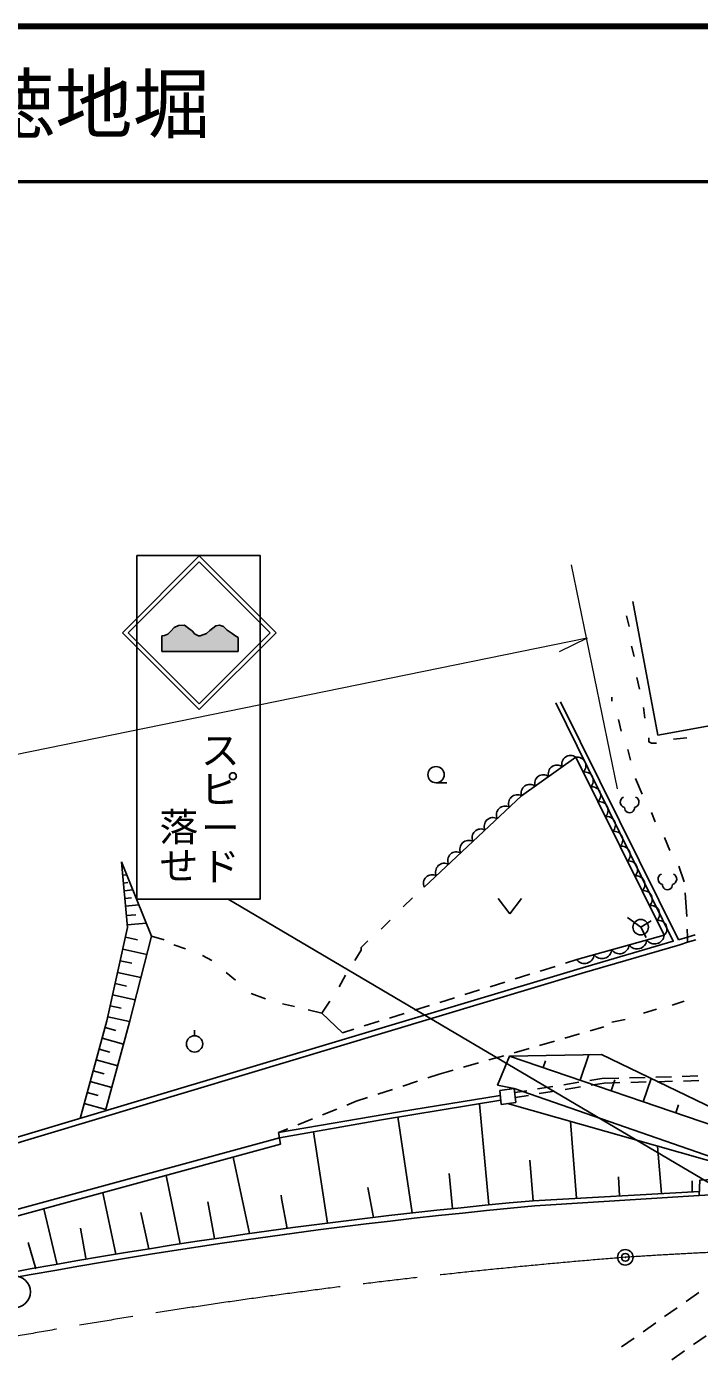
# Model space of a CAD drawing. Units: millimetres, scale not verified. Extents: x 40000 to 680000, y 20000 to 380000.
# Drawn here: x 423180 to 466596, y 294369 to 380000 of the extents above; entities that cross this region are included whole.
import ezdxf
from ezdxf.enums import TextEntityAlignment as Align

# ---------------------------------------------------------------- set-up
doc = ezdxf.new("R2010")
doc.units = ezdxf.units.MM
doc.header["$LTSCALE"] = 1000
doc.header["$PDMODE"] = 32
doc.header["$PDSIZE"] = 500
doc.linetypes.add('CHAIN', pattern=[18.5, 12, -1.5, 3.5, -1.5])
for name, color, linetype, lineweight in [('M-BGD', 7, 'Continuous', 25), ('M-BMK', 2, 'CHAIN', 13), ('M-BMK-SRVR', 3, 'Continuous', 25), ('M-STR-HTXT', 7, 'Continuous', 13), ('M-STR-STRC', 7, 'Continuous', 25), ('M-TTL', 2, 'Continuous', 140), ('M-TTL-LINE', 7, 'Continuous', 50)]:
    doc.layers.add(name, color=color, linetype=linetype, lineweight=lineweight)
doc.layers.add('M-TTL-TXT', color=7, linetype='Continuous')
doc.styles.add('@ＭＳ ゴシック', font='')
doc.styles.add('ＭＳ ゴシック', font='')
doc.styles.get('@ＭＳ ゴシック').set_extended_font_data('@MS Gothic')
doc.styles.get('ＭＳ ゴシック').set_extended_font_data('MS Gothic')

msp = doc.modelspace()

# ---------------------------------------------------------------- hatches: boundary and pattern name
at = {"layer": 'M-STR-STRC'}
msp.add_hatch(color=256, dxfattribs=at).paths.add_polyline_path([(436825, 339644), (436825, 340541), (436623, 340682), (436452, 340802), (436130, 341024), (435898, 341246), (435636, 341346), (435384, 341286), (435012, 340994), (434790, 340792), (434377, 340661), (434276, 340661), (434025, 340782), (433894, 340943), (433652, 341115), (433380, 341336), (432987, 341316), (432695, 341185), (432494, 340954), (432302, 340752), (432091, 340682), (431909, 340661), (431909, 339644)])

# ---------------------------------------------------------------- linework, layer by layer
at = {"layer": 'M-BGD'}
for p, q in [((461883, 341941), (462052, 341263)), ((462222, 339993), (462391, 339316)), ((462560, 337961), (462730, 337199)), ((460952, 336691), (460952, 336437)), ((465248, 321016), (457620, 336384)), ((462984, 336014), (463068, 335337)), ((461375, 335252), (461544, 334490)), ((465778, 334067), (464931, 333982)), ((461968, 333305), (462137, 332627)), ((462476, 331442), (462899, 330426)), ((463492, 329241), (463746, 328648)), ((464338, 327632), (464677, 326785)), ((429334, 325683), (429464, 325695)), ((465270, 325769), (465608, 324753)), ((429381, 325185), (429641, 325210)), ((429428, 324688), (429707, 324714)), ((429475, 324190), (430032, 324243)), ((429522, 323692), (429949, 323732)), ((448082, 323737), (447490, 323145)), ((465669, 324051), (465771, 322527)), ((429569, 323194), (430423, 323275)), ((436189, 323653), (467600, 305078)), ((429627, 322586), (430235, 322643)), ((429684, 321977), (430901, 322092)), ((446643, 322298), (446050, 321705)), ((462803, 321834), (461945, 322459)), ((462803, 321834), (463477, 322236)), ((429563, 321198), (430339, 321026)), ((431243, 321248), (432058, 321017)), ((462803, 321834), (463160, 321161)), ((465794, 321701), (465828, 321186)), ((465828, 321186), (466330, 321351)), ((429391, 320421), (430943, 320078)), ((432673, 320689), (433435, 320435)), ((465830, 320860), (466372, 321022)), ((429224, 319670), (429976, 319503)), ((434536, 320012), (435128, 319673)), ((457951, 319512), (458677, 319739)), ((459018, 318869), (416369, 306023)), ((429058, 318918), (430561, 318584)), ((436060, 318911), (436652, 318403)), ((443764, 318742), (443341, 317980)), ((454706, 318498), (455660, 318797)), ((456328, 319005), (457283, 319304)), ((428896, 318189), (429625, 318028)), ((451461, 317484), (452415, 317783)), ((453083, 317991), (454038, 318290)), ((428735, 317461), (430192, 317138)), ((437668, 317557), (438600, 317218)), ((439700, 316879), (440462, 316710)), ((442748, 317049), (442240, 316287)), ((449838, 316977), (450792, 317276)), ((465608, 317049), (464846, 316795)), ((428422, 316050), (429833, 315738)), ((428579, 316756), (429284, 316599)), ((446593, 315963), (447547, 316262)), ((448215, 316470), (449170, 316769)), ((463830, 316541), (462984, 316287)), ((428245, 315354), (428938, 315162)), ((434019, 314824), (434019, 315174)), ((443576, 315021), (444302, 315247)), ((444970, 315456), (445924, 315755)), ((459540, 315142), (460431, 315399)), ((461798, 315863), (460952, 315694)), ((428054, 314660), (429440, 314278)), ((456273, 314200), (457234, 314477)), ((457906, 314671), (458867, 314948)), ((427862, 313963), (428559, 313771)), ((453006, 313259), (453967, 313536)), ((454639, 313730), (455600, 314007)), ((458898, 311953), (459463, 313604)), ((427476, 312565), (428178, 312372)), ((427670, 313266), (429064, 312882)), ((449809, 312338), (450700, 312594)), ((451372, 312788), (452333, 313065)), ((456512, 312769), (456660, 313201)), ((427283, 311864), (428685, 311477)), ((447462, 311572), (448412, 311882)), ((449078, 312099), (449809, 312338)), ((457835, 311661), (458822, 311822)), ((459513, 311934), (460300, 312062)), ((459608, 311634), (460452, 311772)), ((460300, 312062), (461390, 312091)), ((460452, 311772), (461467, 311797)), ((460895, 311269), (461138, 311978)), ((462090, 312109), (463089, 312136)), ((462166, 311815), (463166, 311840)), ((462969, 310559), (463485, 312066)), ((463789, 312154), (464789, 312181)), ((463866, 311857), (464866, 311882)), ((465489, 312199), (466488, 312226)), ((465565, 311900), (466565, 311925)), ((427089, 311159), (427794, 310964)), ((445845, 311045), (446796, 311355)), ((453706, 311296), (454649, 311408)), ((453813, 310392), (453706, 311296)), ((454649, 311408), (454756, 310503)), ((454679, 311148), (455466, 311276)), ((454716, 310837), (455561, 310975)), ((456157, 311388), (457144, 311549)), ((456252, 311087), (457239, 311248)), ((457930, 311361), (458917, 311522)), ((426894, 310453), (428305, 310065)), ((442268, 309710), (443196, 310084)), ((443845, 310346), (444449, 310589)), ((444449, 310589), (445180, 310828)), ((452996, 303900), (452403, 310437)), ((454756, 310503), (453813, 310392)), ((471540, 305536), (454201, 310438)), ((465071, 309840), (465247, 310354)), ((440692, 309074), (441619, 309448)), ((448069, 303379), (447143, 309577)), ((458657, 304326), (458272, 309287)), ((439439, 308569), (440043, 308813)), ((439439, 308569), (439575, 307816)), ((442602, 302724), (441689, 308617)), ((464141, 304628), (463882, 307701)), ((437556, 302045), (436504, 306979)), ((455875, 304173), (455655, 306787)), ((432180, 305799), (433096, 301385)), ((450664, 303662), (450444, 305938)), ((461429, 304479), (461369, 305717)), ((445572, 303090), (445199, 305021)), ((466128, 304738), (466133, 305460)), ((428101, 304687), (428948, 300708)), ((434874, 304095), (435298, 301724)), ((466593, 304763), (455875, 304173)), ((455969, 303833), (466587, 304497)), ((424296, 303648), (425138, 300115)), ((430556, 303417), (431078, 301069)), ((426662, 302401), (427000, 300454)), ((423275, 301470), (423783, 299777)), ((466557, 298240), (465740, 297664)), ((465168, 297261), (464351, 296685)), ((463779, 296281), (462961, 295705)), ((467019, 295452), (466203, 294874)), ((462389, 295302), (461572, 294725)), ((465633, 294468), (464817, 293890))]:
    msp.add_line(p, q, dxfattribs=at)
msp.add_lwpolyline([(430302, 345835), (438261, 345835), (438261, 323653), (430302, 323653)], close=True, dxfattribs=at)
for points in [[(470604, 344057), (472297, 334913), (468148, 334236), (468064, 334998), (463915, 334236), (462306, 342872)], [(457327, 336320), (464907, 320923), (458891, 319175)], [(463322, 334067), (463322, 333813), (463492, 333728), (463830, 333728)], [(458677, 319739), (464324, 321316), (458620, 332810), (455123, 330316), (448845, 324411)], [(426629, 309489), (428362, 315778), (429700, 321816), (429298, 326059)], [(429298, 326059), (431243, 321248), (429824, 315701), (428284, 309986)], [(459018, 318869), (465337, 320698), (465830, 320860), (465828, 321186), (465248, 321016)], [(445204, 320943), (444780, 320520), (444780, 320351), (444357, 319673)], [(367437, 297512), (401938, 301648), (412063, 304368), (416369, 306023), (416242, 306371), (458891, 319175)], [(441344, 316503), (442240, 316287), (443576, 315021)], [(471540, 305536), (454649, 311408), (453566, 311639), (454343, 313511), (468596, 308633)], [(468793, 309503), (460272, 313618), (454343, 313511)], [(439439, 308569), (447249, 309901), (453745, 310968)], [(453781, 310662), (446086, 309404), (439501, 308225), (400762, 297661), (367124, 293368), (362739, 292308), (356948, 290588), (350970, 288093), (350509, 287880)], [(351476, 288304), (351655, 287990), (357070, 290135), (362964, 291927), (367374, 292934), (400856, 297254), (439575, 307816)], [(471558, 304800), (466587, 304497), (466610, 305497), (470899, 305718)], [(439612, 304527), (439638, 304323), (439990, 302381)]]:
    msp.add_lwpolyline(points, dxfattribs=at)
for centre, radius in [((462803, 321834), 500), ((434019, 314299), 525), ((422391, 298283), 1035)]:
    msp.add_circle(centre, radius, dxfattribs=at)
for centre, radius, start, end in [((457401, 331744), 560, 52.11927, 198.86719), ((458276, 332368), 560, 52.11927, 198.86719), ((458716, 332261), 557, 312.79076, 99.99592), ((456527, 331121), 560, 52.11927, 198.86719), ((459192, 331303), 557, 312.79076, 99.99592), ((455653, 330497), 560, 52.11927, 198.86719), ((459667, 330345), 557, 312.79076, 99.99592), ((454842, 329829), 563, 60.05214, 206.4438), ((460142, 329388), 557, 312.79076, 99.99592), ((461847, 329910), 359, 113.44836, 257.2818), ((462328, 329910), 359, 282.7182, 66.55164), ((453272, 328353), 563, 60.05214, 206.4438), ((454057, 329091), 563, 60.05214, 206.4438), ((460618, 328430), 557, 312.79076, 99.99592), ((462088, 329540), 321, 176.52859, 3.47141), ((452488, 327614), 563, 60.05214, 206.4438), ((461093, 327472), 557, 312.79076, 99.99592), ((451703, 326876), 563, 60.05214, 206.4438), ((450918, 326138), 563, 60.05214, 206.4438), ((461569, 326514), 557, 312.79076, 99.99592), ((450134, 325400), 563, 60.05214, 206.4438), ((462044, 325556), 557, 312.79076, 99.99592), ((449349, 324662), 563, 60.05214, 206.4438), ((462519, 324598), 557, 312.79076, 99.99592), ((464288, 324940), 359, 113.44836, 257.2818), ((464529, 324570), 321, 176.52859, 3.47141), ((464770, 324940), 359, 282.7182, 66.55164), ((462995, 323640), 557, 312.79076, 99.99592), ((463470, 322683), 557, 312.79076, 99.99592), ((463945, 321725), 557, 312.79076, 99.99592), ((463697, 321379), 630, 216.99045, 354.20772), ((460309, 320433), 630, 216.99045, 354.20772), ((461439, 320749), 630, 216.99045, 354.20772), ((462568, 321064), 630, 216.99045, 354.20772), ((459180, 320118), 630, 216.99045, 354.20772), ((489322, -63587), 369278, 95.19655, 102.94535), ((490364, -69384), 374799, 95.26544, 102.90823)]:
    msp.add_arc(centre, radius, start, end, dxfattribs=at)
at = {"layer": 'M-BMK'}
for centre, radius, start, end in [((481662, 1697), 299476, 74.65337, 93.80099), ((494514, -105238), 407069, 94.60823, 104.60126)]:
    msp.add_arc(centre, radius, start, end, dxfattribs=at)
at = {"layer": 'M-BMK-SRVR'}
msp.add_circle((461809, 300515), 500, dxfattribs=at)
msp.add_point((461809, 300515), dxfattribs=at)
at = {"layer": 'M-STR-HTXT'}
for p, q in [((458327, 345243), (461290, 330765)), ((459343, 340501), (333613, 314847)), ((459343, 340501), (457554, 339608))]:
    msp.add_line(p, q, dxfattribs=at)
at = {"layer": 'M-STR-STRC'}
for p, q in [((429361, 340847), (434325, 345811)), ((429743, 340847), (434325, 345430)), ((434325, 345811), (439288, 340847)), ((434325, 345430), (438907, 340847)), ((434325, 335884), (429361, 340847)), ((434325, 336265), (429743, 340847)), ((439288, 340847), (434325, 335884)), ((438907, 340847), (434325, 336265)), ((449600, 331161), (450300, 331161)), ((453607, 323695), (454357, 322695)), ((454357, 322695), (455107, 323695))]:
    msp.add_line(p, q, dxfattribs=at)
msp.add_lwpolyline([(431909, 340661), (431909, 339644), (436825, 339644), (436825, 340541), (436623, 340682), (436452, 340802), (436130, 341024), (435898, 341246), (435636, 341346), (435384, 341286), (435012, 340994), (434790, 340792), (434377, 340661), (434276, 340661), (434025, 340782), (433894, 340943), (433652, 341115), (433380, 341336), (432987, 341316), (432695, 341185), (432494, 340954), (432302, 340752), (432091, 340682)], close=True, dxfattribs=at)
msp.add_circle((449600, 331686), 525, dxfattribs=at)
at = {"layer": 'M-TTL'}
msp.add_line((680000, 380000), (40000, 380000), dxfattribs=at)
at = {"layer": 'M-TTL-LINE'}
msp.add_line((40000, 370000), (680000, 370000), dxfattribs=at)

# ---------------------------------------------------------------- texts
at = {"layer": 'M-BGD', "style": '@ＭＳ ゴシック'}
for s, p in [('スピード', (434179, 334543)), ('落せ', (431506, 329593))]:
    msp.add_text(s, height=1833, rotation=270, dxfattribs=at).set_placement(p, align=Align.BOTTOM_LEFT)
at = {"layer": 'M-TTL-TXT', "style": 'ＭＳ ゴシック'}
msp.add_text('山口市徳地堀', height=3666, dxfattribs=at).set_placement((405024, 375000), align=Align.MIDDLE_LEFT)

doc.saveas('drawing.dxf')
